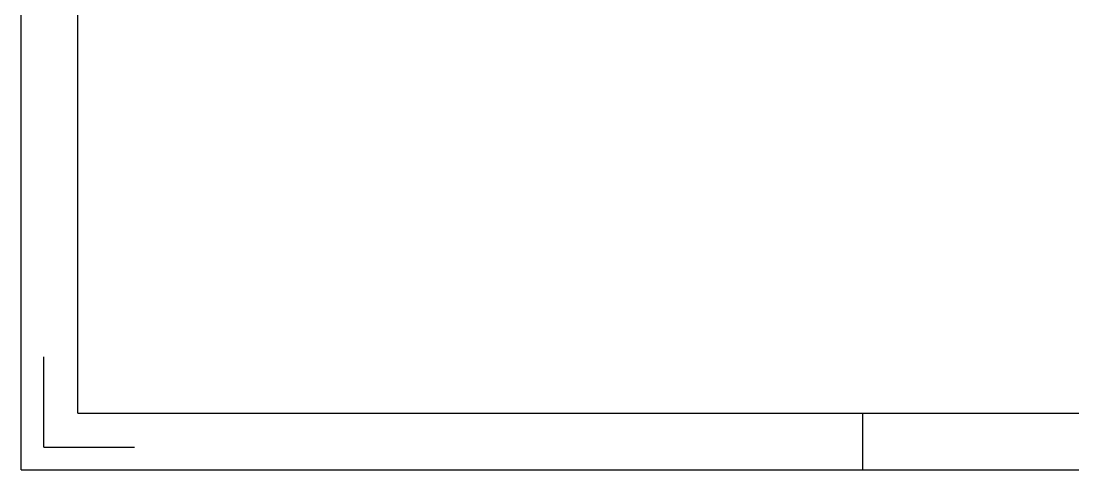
# Model space of a CAD drawing. Header units: millimetres. Extents: x 107 to 791, y -17 to 253.
# Drawn here: x 408.5 to 647.6, y -17.3 to 84.8 of the extents above; entities that cross this region are included whole.
import ezdxf

# ---------------------------------------------------------------- set-up
doc = ezdxf.new("R2010")
doc.units = ezdxf.units.MM

msp = doc.modelspace()

# ---------------------------------------------------------------- linework, layer by layer
at = {"color": 7, "linetype": 'Continuous'}
for p, q in [((408.4676, -17.3109), (408.4676, 253.2739)), ((421.3526, -4.426), (421.3526, 240.3889)), ((413.6216, -12.1569), (413.6216, 8.459)), ((421.3526, -4.426), (778.2669, -4.426)), ((599.8097, -17.3109), (599.8097, -4.426)), ((413.6216, -12.1569), (434.2376, -12.1569)), ((408.4676, -17.3109), (791.1519, -17.3109))]:
    msp.add_line(p, q, dxfattribs=at)
at = {"color": 2, "linetype": 'Continuous'}
for p, q in [((546.337, -4.426), (577.261, -4.426)), ((577.261, -4.426), (597.877, -4.426)), ((597.877, -4.426), (628.801, -4.426)), ((628.801, -4.426), (649.417, -4.426))]:
    msp.add_line(p, q, dxfattribs=at)

doc.saveas('drawing.dxf')
